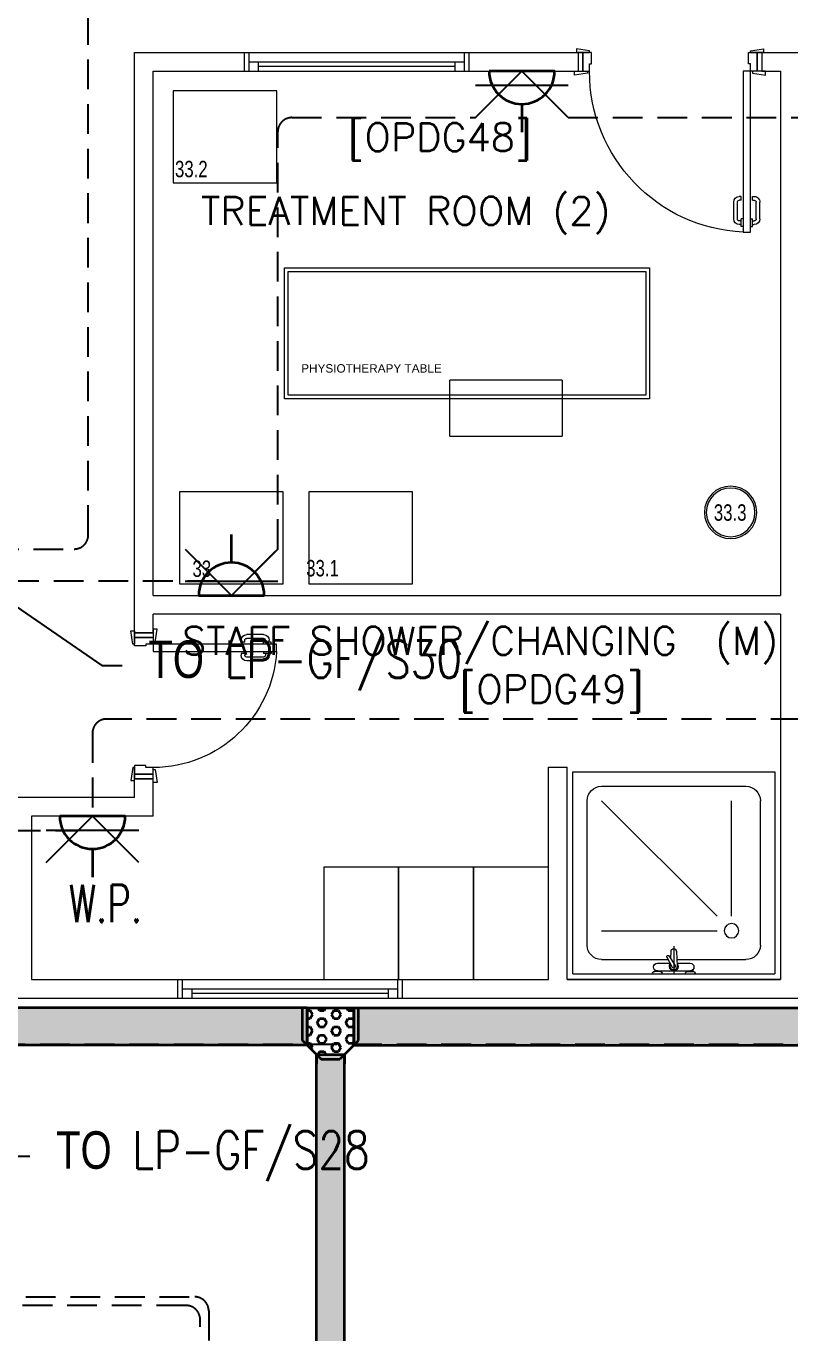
# Model space of a CAD drawing. Header units: inches. Extents: x -12418 to 57169, y -29325 to 19878.
# Drawn here: x 29599 to 33678, y -2735 to 4247 of the extents above; entities that cross this region are included whole.
import ezdxf
from ezdxf import colors
from ezdxf.entities.mleader import LeaderData, LeaderLine
from ezdxf.enums import TextEntityAlignment as Align
from ezdxf.math import Vec2, Vec3

# ---------------------------------------------------------------- set-up
doc = ezdxf.new("R2010")
doc.units = ezdxf.units.IN
doc.header["$LTSCALE"] = 25
doc.header["$MEASUREMENT"] = 0
doc.linetypes.add('DASHDOT', pattern=[25.4, 12.7, -6.35, 0, -6.35])
doc.linetypes.add('HIDDEN', pattern=[9.525, 6.35, -3.175])
doc.layers.get('0').update_dxf_attribs({"color": 8})
doc.layers.get('Defpoints').update_dxf_attribs({"color": 8})
for name, color, linetype, lineweight in [('00-Ground Floor$0$72_EGR_BASE_TEXT', 252, 'Continuous', 5), ('00-Ground Floor$0$72_EGR_EQP_TAG', 142, 'Continuous', 5), ('00-Ground Floor$0$Aluminum', 251, 'Continuous', 5), ('00-Ground Floor$0$LOADING', 253, 'Continuous', 5), ('00-Ground Floor$0$SANIT', 250, 'Continuous', 5), ('00-Ground Floor$0$Walls', 251, 'Continuous', 5), ('00-Ground Floor$0$Wooden Joinery', 251, 'Continuous', 5), ('E-LITE-CIRC', 6, 'Continuous', 25), ('E-LITE-CLNG-CNDT', 6, 'DASHDOT', 35), ('E-LITE-EXIT-NUMB', 6, 'Continuous', 25), ('E-POWR-FLOR-CNDT', 6, 'HIDDEN', 25), ('E-POWR-WALL', 4, 'Continuous', 35), ('T-CABL-TRAY', 251, 'Continuous', 35)]:
    doc.layers.add(name, color=color, linetype=linetype, lineweight=lineweight)
doc.styles.add('00-Ground Floor$0$list_ghTextstyle', font='romans.shx', dxfattribs={"height": 0.25})
doc.styles.add('00-Ground Floor$0$SIMPLEX', font='SIMPLEX.shx', dxfattribs={"height": 150})
doc.styles.add('00-Ground Floor$0$X3G_ENTITY_257CFD', font='swisscl.ttf', dxfattribs={"height": 200})
doc.styles.add('DC_Simplex', font='SIMPLEX.shx', dxfattribs={"width": 0.7})

# ---------------------------------------------------------------- blocks, each defined once
blk = doc.blocks.new('00-Ground Floor$0$A$C72370EFE')
at = {"layer": '00-Ground Floor$0$Wooden Joinery'}
for p, q in [((-0.01, -0.04), (-0.02, -0.04)), ((-0.01, -0.06), (-0.02, -0.06)), ((-0.01, -0.03), (-0.01, -0.07)), ((0, -0.03), (-0.01, -0.03)), ((0.04, -0.03), (0.05, -0.03)), ((0.05, -0.03), (0.05, -0.07)), ((0.05, -0.04), (0.06, -0.04)), ((0.05, -0.06), (0.06, -0.06)), ((-0.05, -0.07), (-0.05, -0.16)), ((-0.03, -0.07), (-0.03, -0.16)), ((0, -0.07), (-0.01, -0.07)), ((0.04, -0.07), (0.05, -0.07)), ((0.07, -0.07), (0.07, -0.16)), ((0.09, -0.07), (0.09, -0.16)), ((-0.01, -0.17), (-0.02, -0.17)), ((-0.01, -0.19), (-0.02, -0.19)), ((-0.01, -0.17), (-0.01, -0.19)), ((0.05, -0.17), (0.06, -0.17)), ((0.05, -0.17), (0.05, -0.19)), ((0.05, -0.19), (0.06, -0.19))]:
    blk.add_line(p, q, dxfattribs=at)
for centre, radius, start, end in [((-0.02, -0.07), 0.03, 90, 180), ((-0.02, -0.07), 0.01, 90, 180), ((0.06, -0.07), 0.03, 0, 90), ((0.06, -0.07), 0.01, 0, 90), ((-0.02, -0.16), 0.03, 180, 270), ((-0.02, -0.16), 0.01, 180, 270), ((0.06, -0.16), 0.01, 270, 0), ((0.06, -0.16), 0.03, 270, 0)]:
    blk.add_arc(centre, radius, start, end, dxfattribs=at)
blk = doc.blocks.new('00-Ground Floor$0$A$C268A7CF0')
at = {"layer": '00-Ground Floor$0$Wooden Joinery'}
for points in [[(80, 758.8), (80, 768.8), (10, 778.8), (10, 758.8)], [(740, 758.8), (740, 768.8), (810, 778.8), (810, 758.8)], [(70, 658.8), (70, 648.8), (0, 638.8), (0, 658.8)], [(120, 658.8), (120, 0), (80, 0), (80, 658.8)], [(750, 658.8), (750, 648.8), (820, 638.8), (820, 658.8)]]:
    blk.add_lwpolyline(points, close=True, dxfattribs=at)
for points in [[(45, 658.8), (45, 758.8), (20, 758.8), (20, 658.8), (45, 658.8)], [(45, 658.8), (80, 658.8), (80, 698.8), (90, 698.8), (90, 758.8), (45, 758.8), (45, 658.8)], [(775, 658.8), (740, 658.8), (740, 698.8), (730, 698.8), (730, 758.8), (775, 758.8), (775, 658.8)], [(775, 658.8), (775, 758.8), (800, 758.8), (800, 658.8), (775, 658.8)]]:
    blk.add_lwpolyline(points, dxfattribs=at)
blk.add_arc((80, 658.8), 660, 273.4748, 0, dxfattribs=at)
at = {"layer": '00-Ground Floor$0$Wooden Joinery', "xscale": 999.9999999998854, "yscale": 999.9999999998854, "zscale": 999.9999999998854, "rotation": 180}
blk.add_blockref('00-Ground Floor$0$A$C72370EFE', (120, 0), dxfattribs=at)
blk = doc.blocks.new('00-Ground Floor$0$A$C5DAD61B4')
at = {"layer": '00-Ground Floor$0$Wooden Joinery'}
for points in [[(80, 959.1), (80, 969.1), (10, 979.1), (10, 959.1)], [(940, 959.1), (940, 969.1), (1010, 979.1), (1010, 959.1)], [(70, 859.1), (70, 849.1), (0, 839.1), (0, 859.1)], [(120, 859.1), (120, 0), (80, 0), (80, 859.1)], [(950, 859.1), (950, 849.1), (1020, 839.1), (1020, 859.1)]]:
    blk.add_lwpolyline(points, close=True, dxfattribs=at)
for points in [[(45, 859.1), (45, 959.1), (20, 959.1), (20, 859.1), (45, 859.1)], [(45, 859.1), (80, 859.1), (80, 899.1), (90, 899.1), (90, 959.1), (45, 959.1), (45, 859.1)], [(975, 859.1), (940, 859.1), (940, 899.1), (930, 899.1), (930, 959.1), (975, 959.1), (975, 859.1)], [(975, 859.1), (975, 959.1), (1000, 959.1), (1000, 859.1), (975, 859.1)]]:
    blk.add_lwpolyline(points, dxfattribs=at)
blk.add_arc((80, 859.1), 860, 272.66603, 0, dxfattribs=at)
at = {"layer": '00-Ground Floor$0$Wooden Joinery', "xscale": 999.9999999998854, "yscale": 999.9999999998854, "zscale": 999.9999999998854, "rotation": 180}
blk.add_blockref('00-Ground Floor$0$A$C72370EFE', (120, 0), dxfattribs=at)
blk = doc.blocks.new('00-Ground Floor$0$SHOWER TRAY 80x80')
at = {"layer": '00-Ground Floor$0$SANIT'}
for p, q in [((0, 0), (0, 0.8)), ((0.8, 0.8), (0, 0.8)), ((0.8, 0), (0.8, 0.8)), ((0.1143, 0.7429), (0.6857, 0.7429)), ((0.0571, 0.4124), (0.0571, 0.6857)), ((0.7429, 0.1143), (0.7429, 0.6857)), ((0.2286, 0.6286), (0.6857, 0.6286)), ((0.1714, 0.1143), (0.1714, 0.5714)), ((0.2286, 0.5714), (0.6857, 0.1143)), ((0.01, 0.455), (0.01, 0.475)), ((0.0163, 0.475), (0.01, 0.475)), ((0.0125, 0.455), (0.01, 0.455)), ((0.0125, 0.335), (0.0125, 0.465)), ((0.0895, 0.4105), (0.0316, 0.4139)), ((0.0425, 0.4133), (0.0425, 0.465)), ((0.11, 0.4), (0, 0.4)), ((0.0667, 0.3728), (0.0271, 0.3939)), ((0.0407, 0.3866), (0.0316, 0.3861)), ((0.0715, 0.3808), (0.0334, 0.4058)), ((0.0425, 0.335), (0.0425, 0.3857)), ((0.0571, 0.1143), (0.0571, 0.3779)), ((0.0608, 0.3878), (0.0895, 0.3895)), ((0.01, 0.345), (0.01, 0.325)), ((0.0125, 0.345), (0.01, 0.345)), ((0.0163, 0.325), (0.01, 0.325)), ((0.1143, 0.0571), (0.6857, 0.0571)), ((0, 0), (0.8, 0))]:
    blk.add_line(p, q, dxfattribs=at)
blk.add_circle((0.1714, 0.6286), 0.0286, dxfattribs=at)
for centre, radius, start, end in [((0.1143, 0.6857), 0.0571, 90, 180), ((0.6857, 0.6857), 0.0571, 360, 90), ((0, 0.475), 0.01, 0, 90), ((0.0275, 0.465), 0.015, 0, 180), ((0, 0.455), 0.01, 270, 0), ((0.03, 0.4), 0.0175, 49.632, 309.2526), ((0.03, 0.4), 0.014, 83.2671, 276.7329), ((0.03, 0.4), 0.00676, 54.0423, 244.5873), ((0.0691, 0.3768), 0.00467, 239.3148, 59.3148), ((0.0895, 0.4), 0.0105, 270, 90), ((0, 0.345), 0.01, 0, 90), ((0, 0.325), 0.01, 270, 0), ((0.0275, 0.335), 0.015, 180, 0), ((0.1143, 0.1143), 0.0571, 180, 270), ((0.6857, 0.1143), 0.0571, 270, 360)]:
    blk.add_arc(centre, radius, start, end, dxfattribs=at)
blk = doc.blocks.new('00-Ground Floor$0$WM00001-P')
at = {"layer": '00-Ground Floor$0$LOADING'}
for radius in [0.14, 0.13]:
    blk.add_circle((0, 0), radius, dxfattribs=at)
blk = doc.blocks.new('00-Ground Floor$0$H.A.2.3_Second Floor Plan$0$A$C64EB3589')
for p, q in [((-1106.9, 923.8, -10), (-506.9, 923.8, -10)), ((-1106.9, 923.8, -10), (-1106.9, 623.8, -10)), ((-506.9, 623.8, -10), (-506.9, 923.8, -10)), ((-506.9, 623.8, -10), (-1106.9, 623.8, -10))]:
    blk.add_line(p, q)
at = {"elevation": -10}
for points in [[(-1990.9, 23.8), (-40.9, 23.8), (-40.9, 723.8), (-1990.9, 723.8)], [(-1990.9, 23.8), (-40.9, 23.8), (-40.9, 723.8), (-1990.9, 723.8)], [(-1990.9, 23.8), (-40.9, 23.8), (-40.9, 723.8), (-1990.9, 723.8)], [(-1990.9, 23.8), (-40.9, 23.8), (-40.9, 723.8), (-1990.9, 723.8)], [(-1970.9, 43.8), (-60.9, 43.8), (-60.9, 703.8), (-1970.9, 703.8)], [(-1970.9, 43.8), (-60.9, 43.8), (-60.9, 703.8), (-1970.9, 703.8)], [(-1970.9, 43.8), (-60.9, 43.8), (-60.9, 703.8), (-1970.9, 703.8)], [(-1970.9, 43.8), (-60.9, 43.8), (-60.9, 703.8), (-1970.9, 703.8)]]:
    blk.add_lwpolyline(points, close=True, dxfattribs=at)
blk = doc.blocks.new('00-Ground Floor$0$ELECTROTHERAPY UNIT')
at = {"layer": '00-Ground Floor$0$LOADING', "elevation": 0}
blk.add_lwpolyline([(-952367.9, -379387.9), (-952921.6, -379387.9), (-952921.6, -379879.1), (-952367.9, -379879.1)], close=True, dxfattribs=at)
blk = doc.blocks.new('00-Ground Floor$0$PRESSOTHERAPY')
at = {"layer": '00-Ground Floor$0$LOADING', "elevation": 0}
blk.add_lwpolyline([(-952461.7, -380062.3), (-951908, -380062.3), (-951908, -379571.1), (-952461.7, -379571.1)], close=True, dxfattribs=at)
blk = doc.blocks.new('00-Ground Floor$0$HYDRO HOT')
at = {"layer": '00-Ground Floor$0$LOADING', "elevation": 0}
blk.add_lwpolyline([(-952414, -375984), (-951860.3, -375984), (-951860.3, -375492.8), (-952414, -375492.8)], close=True, dxfattribs=at)
blk = doc.blocks.new('00-Ground Floor$0$A$C37be4daf')
at = {"layer": '00-Ground Floor$0$Aluminum'}
for p, q in [((1416, 598.2), (216, 598.2)), ((241, 498.2), (241, 598.2)), ((291, 548.2), (291, 598.2)), ((291, 573.2), (1341, 573.2)), ((1341, 548.2), (1341, 598.2)), ((1391, 498.2), (1391, 598.2)), ((1416, 498.2), (216, 498.2)), ((1391, 548.2), (241, 548.2))]:
    blk.add_line(p, q, dxfattribs=at)
at = {"layer": '00-Ground Floor$0$Walls'}
for p, q in [((216, 498.2), (216, 598.2)), ((1416, 498.2), (1416, 598.2))]:
    blk.add_line(p, q, dxfattribs=at)
blk = doc.blocks.new('00-Ground Floor')
at = {"layer": '00-Ground Floor$0$LOADING', "elevation": 0}
for points in [[(31187.9, -847.4), (31587.9, -847.4), (31587.9, -247.4), (31187.9, -247.4)], [(31587.9, -847.4), (31987.9, -847.4), (31987.9, -247.4), (31587.9, -247.4)], [(31987.9, -847.4), (32387.9, -847.4), (32387.9, -247.4), (31987.9, -247.4)]]:
    blk.add_lwpolyline(points, close=True, dxfattribs=at)
at = {"layer": '00-Ground Floor$0$Walls'}
for p, q in [((30177.9, 4105.7, 0), (32547.9, 4105.7, 0)), ((30177.9, 1005.7, 0), (30177.9, 4105.7, 0)), ((32547.9, 4105.7, 0), (32547.9, 4005.7, 0)), ((33527.9, 4105.7, 0), (33827.9, 4105.7, 0)), ((33527.9, 4105.7, 0), (33527.9, 4005.7, 0)), ((30277.9, 4005.7, 0), (32547.9, 4005.7, 0)), ((30277.9, 1205.7, 0), (30277.9, 4005.7, 0)), ((33527.9, 4005.7, 0), (33627.9, 4005.7, 0)), ((33627.9, 4005.7, 0), (33627.9, 1205.7, 0)), ((33627.9, 1367.6, 0), (33627.9, 1205.7, 0)), ((30277.9, 1205.7, 0), (33627.9, 1205.7, 0)), ((30277.9, 1005.7, 0), (30277.9, 1105.7, 0)), ((33627.9, 1105.7, 0), (30277.9, 1105.7, 0)), ((33627.9, 1105.7, 0), (33627.9, -847.4, 0)), ((30277.9, 1005.7, 0), (30177.9, 1005.7, 0)), ((32387.9, 287.6, 0), (32487.9, 287.6, 0)), ((32387.9, -847.4, 0), (32387.9, 287.6, 0)), ((32487.9, -847.4, 0), (32487.9, 287.6, 0)), ((30177.9, 125.7, 0), (30177.9, 225.7, 0)), ((30277.9, 225.7, 0), (30177.9, 225.7, 0)), ((30277.9, 25.7, 0), (30277.9, 225.7, 0)), ((30177.9, 125.7, 0), (28977.9, 125.7, 0)), ((29627.9, 25.7, 0), (29627.9, -847.4, 0)), ((30277.9, 25.7, 0), (29627.9, 25.7, 0)), ((29627.9, -847.4, 0), (32387.9, -847.4, 0)), ((32487.9, -847.4, 0), (33627.9, -847.4, 0)), ((33627.9, -847.4, 0), (32487.9, -847.4, 0)), ((17732.9, -947.4, 0), (43417.9, -947.4, 0))]:
    blk.add_line(p, q, dxfattribs=at)
at = {"rotation": 180}
for p in [(32178.9, 4603.9, 0), (31823.9, -349.2, 0)]:
    blk.add_blockref('00-Ground Floor$0$A$C37be4daf', p, dxfattribs=at)
at = {"layer": '00-Ground Floor$0$LOADING'}
for name, p in [('00-Ground Floor$0$HYDRO HOT', (982798.1, 379393.3)), ('00-Ground Floor$0$ELECTROTHERAPY UNIT', (983340.3, 381145.8)), ('00-Ground Floor$0$PRESSOTHERAPY', (983570, 381329.1))]:
    blk.add_blockref(name, p, dxfattribs=at)
at = {"layer": '00-Ground Floor$0$LOADING', "extrusion": (0, 0, -1), "zscale": -1, "rotation": 180}
blk.add_blockref('00-Ground Floor$0$H.A.2.3_Second Floor Plan$0$A$C64EB3589', (-32968.9, 2979.5, -10), dxfattribs=at)
at = {"layer": '00-Ground Floor$0$LOADING', "extrusion": (2.33844e-18, 2.24019e-05, -1), "xscale": 1000, "yscale": 1000, "zscale": 1000, "rotation": 90.0000000000004}
blk.add_blockref('00-Ground Floor$0$WM00001-P', (-33361.6, 1649, 0.1), dxfattribs=at)
at = {"layer": '00-Ground Floor$0$SANIT', "xscale": -1350.000000000878, "yscale": 1350.000000000878, "zscale": 1350.000000000878, "rotation": 270}
blk.add_blockref('00-Ground Floor$0$SHOWER TRAY 80x80', (32517.9, -817.4, 0), dxfattribs=at)
at = {"layer": '00-Ground Floor$0$Wooden Joinery', "xscale": -1}
blk.add_blockref('00-Ground Floor$0$A$C5DAD61B4', (33547.9, 3146.6, 0), dxfattribs=at)
at = {"layer": '00-Ground Floor$0$Wooden Joinery', "xscale": -1, "rotation": 90}
blk.add_blockref('00-Ground Floor$0$A$C268A7CF0', (30936.7, 1025.7, 0), dxfattribs=at)
at = {"layer": '00-Ground Floor$0$72_EGR_BASE_TEXT', "char_height": 150, "attachment_point": 2, "style": '00-Ground Floor$0$SIMPLEX'}
for s, insert in [('[OPDG48]', (31807.3, 3728.6, 0)), ('TREATMENT ROOM (2)', (31625.5, 3335.7, 0)), ('STAFF SHOWER/CHANGING  (M)', (32022.6, 1038.3, 0)), ('[OPDG49]', (32404.4, 779.5, 0))]:
    blk.add_mtext(s, dxfattribs=dict(at, insert=insert))
at = {"layer": '00-Ground Floor$0$72_EGR_EQP_TAG', "char_height": 87.47, "attachment_point": 2, "style": '00-Ground Floor$0$X3G_ENTITY_257CFD'}
for s, insert in [('33.2', (30481, 3527.2, 0)), ('33.3', (33359.1, 1691.9, 0)), ('33', (30537, 1391.8, 0)), ('33.1', (31182, 1394.6, 0))]:
    blk.add_mtext(s, dxfattribs=dict(at, insert=insert))
at = {"layer": '00-Ground Floor$0$LOADING', "color": 4, "insert": (32322.9, 2440.8), "char_height": 45, "width": 1758.975, "attachment_point": 3, "style": '00-Ground Floor$0$list_ghTextstyle'}
blk.add_mtext('\\pxqc;{\\fArial|b0|i0|c0|p34;PHYSIOTHERAPY TABLE}', dxfattribs=at)
blk = doc.blocks.new('*U54')
blk.add_line((-1.75, 0), (-3.25, 0))
blk.add_lwpolyline([(0, 1.75, 1), (0, -1.75)], format="xyb", close=True)
at = {"layer": 'Defpoints'}
for p, q in [((-2.475, 2.475), (0, 0)), ((-0.758, -2.475), (-0.758, 2.475)), ((-2.475, -2.475), (0, 0))]:
    blk.add_line(p, q, dxfattribs=at)
at = {"layer": 'E-LITE-EXIT-NUMB', "style": 'DC_Simplex', "width": 0.7, "flags": 8}
blk.add_attdef('TYPE', text='', height=2, rotation=360, dxfattribs=at).set_placement((-2.682, 5.238), align=Align.RIGHT)
blk.add_attdef('CIRCUIT', (2.682, 5.238), '', height=2, rotation=360, dxfattribs=at)
blk = doc.blocks.new('*U50')
blk.add_line((1.75, 0), (3.25, 0))
blk.add_lwpolyline([(0, -1.75, 1), (0, 1.75)], format="xyb", close=True)
at = {"layer": 'Defpoints'}
for p, q in [((2.475, 2.475), (0, 0)), ((0.758, 2.475), (0.758, -2.475)), ((2.475, -2.475), (0, 0))]:
    blk.add_line(p, q, dxfattribs=at)
at = {"layer": 'E-LITE-EXIT-NUMB', "style": 'DC_Simplex', "width": 0.7, "flags": 8}
blk.add_attdef('TYPE', text='', height=2, rotation=360, dxfattribs=at).set_placement((-2.682, 5.238), align=Align.RIGHT)
blk.add_attdef('CIRCUIT', (2.682, 5.238), '', height=2, rotation=360, dxfattribs=at)
blk = doc.blocks.new('ARR0W')
at = {"color": 45}
blk.add_ellipse((0, 0), major_axis=(0.4, 0), ratio=0.4, dxfattribs=at)
at = {"color": 45, "ltscale": 0.5}
blk.add_solid([(-1.4, 0.167), (-0.4, 0), (-1.4, -0.167)], dxfattribs=at)
blk = doc.blocks.new('*U74')
at = {"lineweight": 0}
h = blk.add_hatch(dxfattribs=at)
h.set_pattern_fill('HEX', color=253, scale=8, angle=180, style=0)
h.set_pattern_definition([(180, (-19802.505, -2e-10), (6e-13, -43.99409), [25.4, -50.8]), (300, (-19802.505, -2e-10), (38.1, 21.99705), [25.4, -50.8]), (240, (-19827.905, -2e-10), (38.1, -21.99705), [25.4, -50.8])])
h.paths.add_polyline_path([(-6237.5, 200), (-6237.5, 0), (0, 0), (0, 200)])
at = {"color": 0}
for p, q in [((0, 200), (-6237.5, 200)), ((-6237.5, 0), (-6237.5, 200)), ((0, 0), (0, 200)), ((0, 0), (-6237.5, 0))]:
    blk.add_line(p, q, dxfattribs=at)
blk = doc.blocks.new('*U68')
h = blk.add_hatch()
h.set_pattern_fill('HEX', color=253, scale=8, angle=-90, style=0)
h.set_pattern_definition([(270, (-3e-11, -5e-24), (43.994, -9e-14), [25.4, -50.8]), (30, (-3e-11, -5e-24), (-21.997, 38.1), [25.4, -50.8]), (330, (-3e-11, -25.4), (21.997, 38.1), [25.4, -50.8])])
h.paths.add_polyline_path([(0, 0), (-200, 0), (-250, -50), (-250, -200), (-200, -250), (0, -250)])
at = {"color": 0}
for p, q in [((-250, -50), (-200, 0)), ((-200, 0), (-200, 50)), ((0, 0), (0, 50)), ((-250, -50), (-300, -50)), ((0, 0), (0, -250)), ((-250, -200), (-300, -200)), ((-250, -200), (-200, -250)), ((-200, -250), (-200, -300)), ((0, -250), (0, -300))]:
    blk.add_line(p, q, dxfattribs=at)
at = {"color": 253}
for p, q in [((-200, 0), (-175, 25)), ((-200, 0), (0, 0)), ((-175, 25), (0, 25)), ((-250, -50), (-275, -75)), ((-250, -50), (-250, -200)), ((-275, -75), (-275, -175)), ((-250, -200), (-275, -175)), ((-200, -250), (0, -250)), ((-200, -250), (-175, -275)), ((-175, -275), (0, -275))]:
    blk.add_line(p, q, dxfattribs=at)
blk = doc.blocks.new('*U75')
at = {"lineweight": 0}
h = blk.add_hatch(dxfattribs=at)
h.set_pattern_fill('HEX', color=253, scale=8, angle=180, style=0)
h.set_pattern_definition([(180, (-24050.41, -3e-10), (6e-13, -43.99409), [25.4, -50.8]), (300, (-24050.41, -3e-10), (38.1, 21.997045), [25.4, -50.8]), (240, (-24075.81, -3e-10), (38.1, -21.997045), [25.4, -50.8])])
h.paths.add_polyline_path([(-10603.6, 150), (-10603.6, 0), (0, 0), (0, 150)])
at = {"color": 0}
for p, q in [((0, 150), (-10603.6, 150)), ((-10603.6, 0), (-10603.6, 150)), ((0, 0), (-10603.6, 0))]:
    blk.add_line(p, q, dxfattribs=at)
blk = doc.blocks.new('*U77')
at = {"lineweight": 0}
h = blk.add_hatch(dxfattribs=at)
h.set_pattern_fill('HEX', color=253, scale=8, angle=180, style=0)
h.set_pattern_definition([(180, (-22747.74, -3e-10), (6e-13, -43.99409), [25.4, -50.8]), (300, (-22747.74, -3e-10), (38.1, 21.997045), [25.4, -50.8]), (240, (-22773.14, -3e-10), (38.1, -21.997045), [25.4, -50.8])])
h.paths.add_polyline_path([(-7250, 200), (-7250, 0), (0, 0), (0, 200)])
at = {"color": 0}
for p, q in [((0, 200), (-7250, 200)), ((-7250, 0), (-7250, 200)), ((0, 0), (0, 200)), ((0, 0), (-7250, 0))]:
    blk.add_line(p, q, dxfattribs=at)
blk = doc.blocks.new('A$C767e6835')
at = {"layer": 'T-CABL-TRAY', "linetype": 'Continuous', "xscale": -1, "rotation": 180}
blk.add_blockref('*U77', (11000, 1850), dxfattribs=at)
at = {"layer": 'T-CABL-TRAY', "linetype": 'Continuous'}
for name, p, rotation in [('*U68', (11000, 1850, 0), 90), ('*U74', (11250, 1850), 180), ('*U75', (11050, -9003.6), 270)]:
    blk.add_blockref(name, p, dxfattribs=dict(at, rotation=rotation))

msp = doc.modelspace()

# ---------------------------------------------------------------- linework, layer by layer
at = {"layer": 'E-POWR-FLOR-CNDT', "elevation": 0}
for points in [[(28324, 1329.4), (28447.7, 1453.2), (29855.4, 1453.2, 0.414214), (29930.4, 1528.2), (29930.4, 7591.6), (30054.2, 7715.4)], [(30819.2, 1329.4), (30943, 1453.2), (30943, 3683.2, -0.414214), (31018, 3758.2), (31999, 3758.2), (32123.1, 3882.2)], [(30619.7, 1281.5), (28758.6, 1281.5, 0.414214), (28683.6, 1206.5), (28683.6, -1917.5, -0.414214), (28608.6, -1992.5), (21273.8, -1992.5, 0.183828), (21224, -2011.5), (19999.5, -3101.1)], [(36954.2, 420.9), (36830.4, 544.7), (30027.9, 544.7, 0.414214), (29952.9, 469.7), (29952.9, 25.7)], [(19999.5, -3101.1), (21229.8, -2550.3, -0.113377), (21262.5, -2542.7), (30499.1, -2542.7, -0.414214), (30574.1, -2617.7), (30574.1, -4729.1, 0.414214), (30649.1, -4804.1), (31449.5, -4804.1)], [(31449.5, -7301.8), (30603.2, -7301.8, -0.414214), (30528.2, -7226.8), (30528.2, -2663.6, 0.414214), (30453.2, -2588.6), (21261.3, -2588.6, 0.10573), (21230.6, -2595.1), (19999.5, -3101.1)]]:
    msp.add_lwpolyline(points, format="xyb", dxfattribs=at)
for points in [[(32370.2, 3881.9), (32494, 3758.2), (34851.7, 3758.2), (34975.4, 3881.9)], [(29278.7, -50.1), (29877.1, -50.1)], [(34717.9, -1071.2), (34594.2, -1194.9), (25427.9, -1194.9), (25304.2, -1071.2)]]:
    msp.add_lwpolyline(points, dxfattribs=at)

# ---------------------------------------------------------------- block references
at = {"layer": 'E-LITE-CLNG-CNDT'}
msp.add_blockref('00-Ground Floor', (0, 0), dxfattribs=at)
at = {"layer": 'E-POWR-FLOR-CNDT'}
msp.add_blockref('A$C767e6835', (20099.5, -2847.4, 0.4), dxfattribs=at)
at = {"layer": 'E-POWR-WALL', "xscale": 100, "yscale": 100, "zscale": 100, "rotation": 90.00000000000001}
for name, p in [('*U54', (32246.5, 4005.7, 0)), ('*U50', (30695.5, 1205.7, 0))]:
    msp.add_blockref(name, p, dxfattribs=at)
at = {"layer": 'E-POWR-WALL'}
ref = msp.add_blockref('*U54', (29952.9, 25.7, 0), dxfattribs=dict(at, xscale=100, yscale=100, zscale=100, rotation=90.00000000000001))
ref.add_attrib('TYPE', 'W.P.', dxfattribs={"layer": 'E-LITE-EXIT-NUMB', "height": 200, "style": 'DC_Simplex', "width": 0.7, "flags": 8}).set_placement((30217.8, -540.9, 0), align=Align.RIGHT)

# ---------------------------------------------------------------- leaders
at = {"layer": 'E-LITE-CIRC'}
ml = msp.add_multileader_mtext('Standard', dxfattribs=at)
ml.set_content('{\\Fdc_el_romans|c0;\\W0.8;TO\\Fromans|c0; \\Fsimplex|c0;LP-GF/S30}', color=256, style='DC_Simplex')
ml.set_leader_properties()
ml.set_arrow_properties(name='ARR0W')
ml.build(insert=Vec2(0, 0))
ml.multileader.update_dxf_attribs({"dogleg_length": 200, "arrow_head_size": 140, "scale": 100})
ctx = ml.context
ctx.base_point, ctx.scale, ctx.char_height, ctx.arrow_head_size, ctx.landing_gap_size, ctx.plane_origin, ctx.plane_x_axis, ctx.plane_y_axis = Vec3(30111.6, 830.9), 100, 200, 140, 140, Vec3(46345.4, -4163), Vec3(1, 0.000001, 0), Vec3(-0.000001, 1, 0)
notes = []
notes.append((ctx, [(0, (1, 1, 0), (30002.8, 830.9), (1, 0.000001, 0), 108.8, [(0, [(29350.2, 1281.5)], 0, [])])]))
ctx.mtext.insert, ctx.mtext.text_direction, ctx.mtext.rotation, ctx.mtext.flow_direction = Vec3(30251.6, 964.3), Vec3(1, 0.000001, 0), 0.000001, 5
ml = msp.add_multileader_mtext('Standard', dxfattribs=at)
ml.set_content('{\\Fdc_el_romans|c0;\\W0.8;TO\\Fromans|c0; \\Fsimplex|c0;LP-GF/S28}', color=256, style='DC_Simplex')
ml.set_leader_properties()
ml.set_arrow_properties(name='ARR0W')
ml.build(insert=Vec2(0, 0))
ml.multileader.update_dxf_attribs({"dogleg_length": 200, "arrow_head_size": 140, "scale": 100})
ctx = ml.context
ctx.base_point, ctx.scale, ctx.char_height, ctx.arrow_head_size, ctx.landing_gap_size, ctx.plane_origin, ctx.plane_x_axis, ctx.plane_y_axis = Vec3(29618.6, -1791.3), 100, 200, 140, 140, Vec3(45403.3, -5666.3), Vec3(1, 0.000001, 0), Vec3(-0.000001, 1, 0)
notes.append((ctx, [(0, (1, 1, 0), (29509.9, -1791.3), (1, 0.000001, 0), 108.8, [(0, [(28955.4, -1386.3)], 0, [])])]))
ctx.mtext.insert, ctx.mtext.text_direction, ctx.mtext.rotation, ctx.mtext.flow_direction = Vec3(29758.6, -1658), Vec3(1, 0.000001, 0), 0.000001, 5
for ctx, leaders in notes:
    for number, flags, end, landing, length, lines in leaders:
        leader = LeaderData()
        leader.index, (leader.has_last_leader_line, leader.has_dogleg_vector, leader.attachment_direction) = number, flags
        leader.last_leader_point, leader.dogleg_vector, leader.dogleg_length = Vec3(end), Vec3(landing), length
        for number, points, colour, breaks in lines:
            line = LeaderLine()
            line.index, line.vertices, line.color, line.breaks = number, Vec3.list(points), colors.encode_raw_color(colour), breaks
            leader.lines.append(line)
        ctx.leaders.append(leader)

doc.saveas('drawing.dxf')
